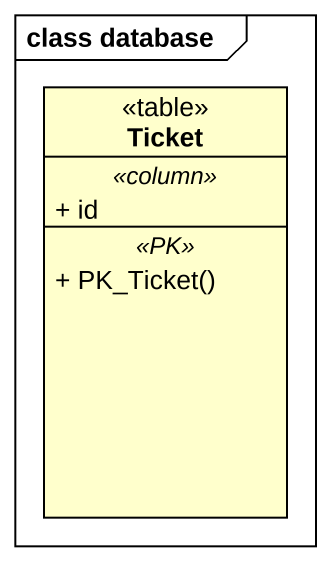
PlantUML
@startuml
mainframe class database
hide circle
hide empty members
skinparam classAttributeIconSize 0
class Ticket <<table>> {
  .. <<column>> ..
  + id
  .. <<PK>> ..
  + PK_Ticket()
}
@enduml
